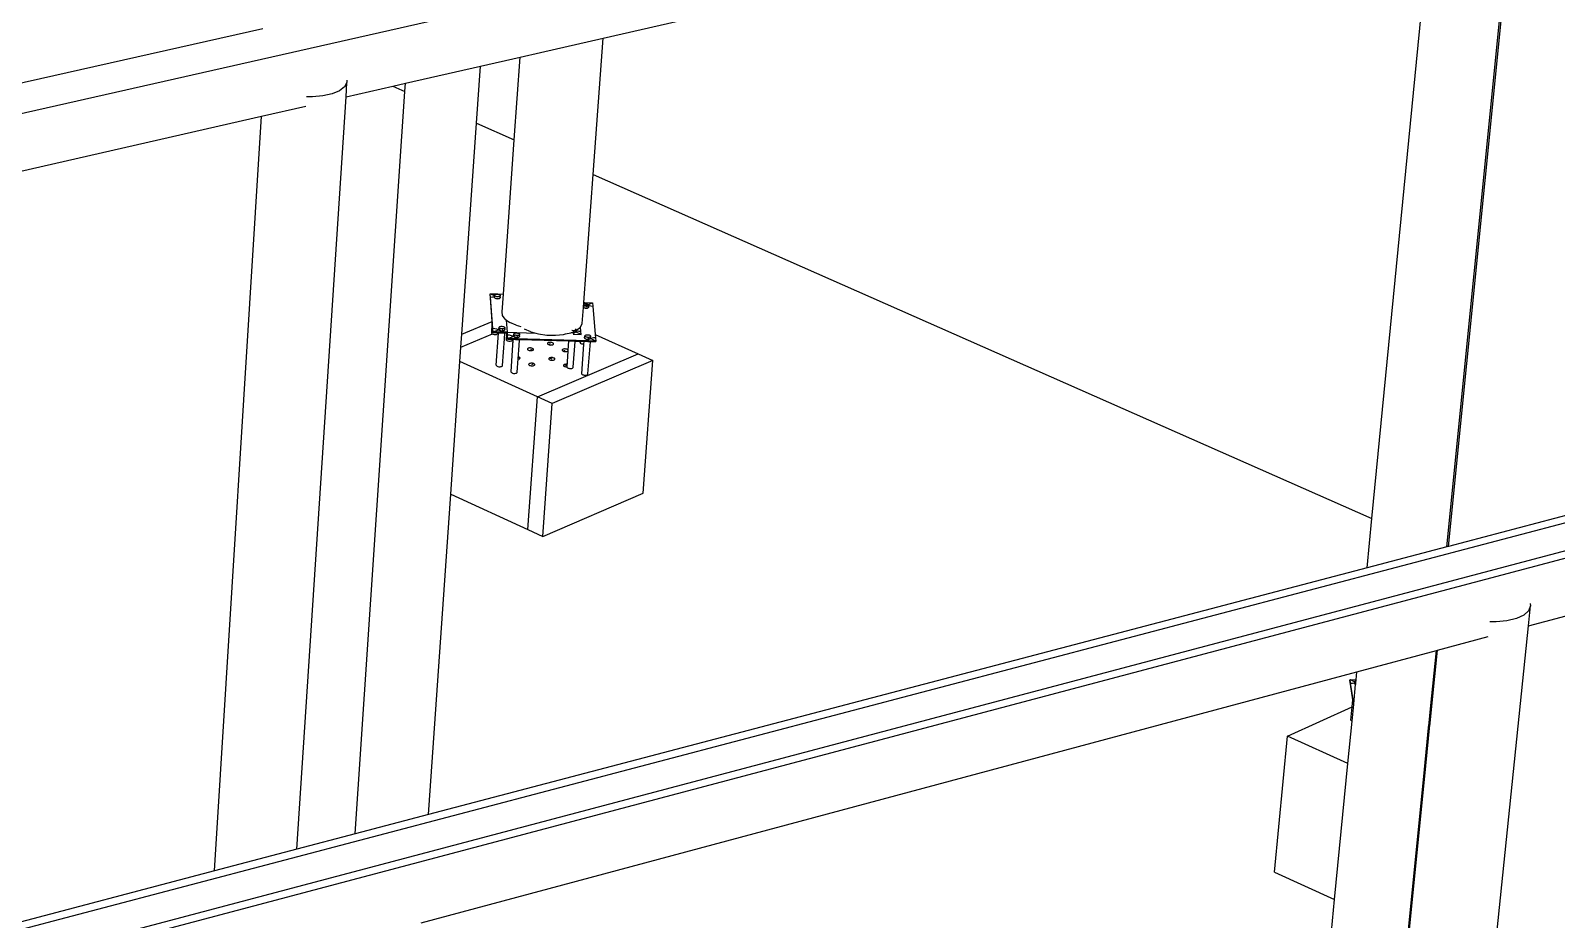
# Model space of a CAD drawing. Header units: inches. Extents: x -1339 to 1886, y -1058 to 789.
# Drawn here: x 314 to 578.2, y 303.1 to 457 of the extents above; entities that cross this region are included whole.
import ezdxf

# ---------------------------------------------------------------- set-up
doc = ezdxf.new("R2010")
doc.units = ezdxf.units.IN
doc.header["$MEASUREMENT"] = 0

msp = doc.modelspace()

# ---------------------------------------------------------------- linework, layer by layer
for p, q in [((1081.96, 616.43), (-913.68, 165.66)), ((1417.79, 592.48), (-732.59, 26.19)), ((-726.13, 21.22), (1424.03, 590.49)), ((1425.68, 589.96), (-724.43, 19.91)), ((559.23, 367.65), (571.69, 491.92)), ((559.49, 367.72), (571.95, 491.98)), ((413.17, 455.68), (557.63, 488.71)), ((546.26, 372.55), (557.63, 488.71)), ((354.27, 457.29), (236.05, 430.76)), ((402.31, 453.2), (413.17, 455.68)), ((411.44, 432.06), (413.17, 455.68)), ((391.92, 450.83), (398.78, 452.39)), ((397.77, 438.09), (398.78, 452.39)), ((398.78, 452.39), (402.31, 453.2)), ((378.94, 447.86), (391.92, 450.83)), ((391.24, 440.98), (391.92, 450.83)), ((367.52, 446.57), (366.24, 446.03)), ((368.39, 447.25), (367.52, 446.57)), ((368.81, 448.01), (368.39, 447.25)), ((368.65, 445.51), (368.81, 448.01)), ((368.65, 445.51), (376.77, 447.36)), ((368.77, 448.38), (368.81, 448.01)), ((376.77, 447.36), (378.94, 447.86)), ((376.77, 447.36), (378.85, 446.45)), ((378.85, 446.45), (378.94, 447.86)), ((354.04, 442.17), (361.7, 443.92)), ((360.16, 315.3), (368.65, 445.51)), ((362.85, 445.5), (361.8, 445.53)), ((364.65, 445.67), (362.85, 445.5)), ((366.24, 446.03), (364.65, 445.67)), ((370.24, 317.96), (378.85, 446.45)), ((235.4, 415.04), (354.04, 442.17)), ((345.86, 311.54), (354.04, 442.17)), ((388.71, 404.45), (391.24, 440.98)), ((391.24, 440.98), (397.77, 438.09)), ((395.89, 411.39), (397.77, 438.09)), ((409.83, 409.93), (411.44, 432.06)), ((411.44, 432.06), (546.26, 372.55)), ((393.6, 411.3), (393.61, 411.45)), ((393.64, 410.72), (393.6, 411.3)), ((393.65, 410.87), (393.61, 411.45)), ((393.61, 411.45), (394.94, 411.41)), ((393.61, 411.45), (394.36, 411.12)), ((393.64, 410.72), (393.65, 410.87)), ((393.95, 406.66), (393.64, 410.72)), ((393.65, 410.87), (394, 410.88)), ((394.07, 405.41), (393.65, 410.87)), ((394, 410.88), (394.32, 410.93)), ((394.32, 410.89), (394.3, 410.83)), ((394.32, 410.89), (394.3, 410.83)), ((394.3, 410.83), (394.33, 410.77)), ((394.37, 410.95), (394.32, 410.89)), ((394.32, 410.93), (394.33, 410.93)), ((394.32, 410.83), (394.33, 410.89)), ((394.32, 410.83), (394.33, 410.89)), ((394.33, 410.89), (394.32, 410.89)), ((394.34, 410.77), (394.32, 410.83)), ((394.33, 410.93), (394.34, 411.15)), ((394.33, 410.93), (394.39, 410.95)), ((394.33, 410.89), (394.38, 410.94)), ((394.37, 410.94), (394.33, 410.89)), ((394.33, 410.89), (394.33, 410.93)), ((394.33, 410.77), (394.38, 410.71)), ((394.34, 411.15), (394.36, 411.21)), ((394.37, 411.1), (394.34, 411.15)), ((394.4, 410.72), (394.34, 410.77)), ((394.36, 411.21), (394.4, 411.26)), ((394.42, 411.04), (394.37, 411.1)), ((394.42, 410.98), (394.37, 410.95)), ((394.39, 410.95), (394.37, 410.94)), ((394.38, 410.94), (394.41, 410.96)), ((394.38, 410.71), (394.47, 410.66)), ((394.42, 410.97), (394.39, 410.95)), ((394.39, 410.95), (394.41, 410.96)), ((394.4, 411.26), (394.48, 411.31)), ((394.4, 410.72), (394.48, 410.67)), ((394.41, 410.96), (394.42, 410.96)), ((394.41, 410.96), (394.42, 410.96)), ((394.51, 410.99), (394.42, 411.04)), ((394.47, 410.66), (394.59, 410.62)), ((394.48, 411.31), (394.59, 411.34)), ((394.48, 410.67), (394.59, 410.63)), ((394.62, 410.95), (394.51, 410.99)), ((394.59, 411.34), (394.71, 411.36)), ((394.59, 410.63), (394.72, 410.61)), ((394.59, 410.62), (394.72, 410.59)), ((394.74, 410.93), (394.62, 410.95)), ((394.71, 411.36), (394.84, 411.36)), ((394.72, 410.61), (394.85, 410.6)), ((394.72, 410.59), (394.85, 410.58)), ((394.87, 410.92), (394.74, 410.93)), ((394.84, 411.36), (394.93, 411.35)), ((394.85, 410.6), (394.98, 410.6)), ((394.85, 410.58), (394.85, 410.6)), ((394.85, 410.59), (394.99, 410.59)), ((395.01, 410.92), (394.87, 410.92)), ((394.93, 411.35), (394.94, 411.41)), ((394.93, 411.35), (394.97, 411.35)), ((394.94, 411.41), (395.89, 411.39)), ((394.97, 411.35), (395.1, 411.33)), ((394.98, 410.6), (395.11, 410.62)), ((394.99, 410.59), (395.12, 410.61)), ((395.13, 410.94), (395.01, 410.92)), ((395.1, 411.33), (395.21, 411.29)), ((395.11, 410.62), (395.21, 410.65)), ((395.12, 410.61), (395.22, 410.64)), ((395.23, 410.97), (395.13, 410.94)), ((395.21, 411.29), (395.29, 411.24)), ((395.29, 410.69), (395.21, 410.65)), ((395.22, 410.8), (395.35, 410.8)), ((395.22, 410.64), (395.3, 410.69)), ((395.31, 411.01), (395.23, 410.97)), ((395.29, 410.91), (395.23, 410.95)), ((395.28, 410.92), (395.23, 410.95)), ((395.23, 410.94), (395.27, 410.92)), ((395.27, 410.92), (395.32, 410.86)), ((395.34, 410.86), (395.28, 410.92)), ((395.29, 411.24), (395.35, 411.18)), ((395.34, 410.86), (395.29, 410.91)), ((395.33, 410.75), (395.29, 410.69)), ((395.3, 410.69), (395.35, 410.74)), ((395.36, 411.07), (395.31, 411.01)), ((395.32, 410.86), (395.35, 410.8)), ((395.35, 410.8), (395.33, 410.75)), ((395.35, 410.84), (395.34, 410.86)), ((395.36, 410.8), (395.34, 410.86)), ((395.35, 411.18), (395.37, 411.12)), ((395.35, 410.84), (395.37, 411.12)), ((395.36, 410.8), (395.35, 410.84)), ((395.35, 410.8), (395.35, 410.84)), ((395.35, 410.8), (395.35, 410.8)), ((395.35, 410.8), (395.36, 410.8)), ((395.35, 410.74), (395.36, 410.8)), ((395.37, 411.12), (395.36, 411.07)), ((395.37, 410.8), (395.36, 410.8)), ((395.36, 410.8), (395.37, 410.8)), ((395.36, 410.8), (395.36, 410.8)), ((395.36, 410.8), (395.36, 410.8)), ((395.67, 408.33), (395.89, 411.39)), ((409.79, 409.35), (409.81, 409.66)), ((409.81, 409.66), (409.83, 409.93)), ((409.81, 409.66), (409.89, 409.69)), ((409.83, 409.93), (409.98, 409.92)), ((409.89, 409.69), (410.01, 409.71)), ((409.98, 409.92), (410.04, 409.77)), ((409.98, 409.92), (411.32, 409.88)), ((410.01, 409.71), (410.1, 409.71)), ((410.04, 409.77), (410.1, 409.71)), ((410.1, 409.71), (410.14, 409.67)), ((410.1, 409.71), (410.15, 409.71)), ((410.15, 409.71), (410.28, 409.7)), ((410.26, 409.46), (411.3, 409.89)), ((410.27, 409.58), (410.41, 409.5)), ((410.28, 409.7), (410.41, 409.67)), ((410.41, 409.67), (410.52, 409.63)), ((410.41, 409.5), (410.65, 409.41)), ((410.52, 409.63), (410.6, 409.58)), ((410.6, 409.58), (410.66, 409.53)), ((410.66, 409.53), (410.68, 409.47)), ((411.32, 409.88), (411.37, 409.3)), ((724.29, 411.06), (559.49, 367.72)), ((395.74, 407.69), (395.67, 408.33)), ((396.19, 407.05), (395.74, 407.69)), ((396.19, 407.05), (396.42, 406.89)), ((396.42, 406.89), (397, 406.47)), ((396.58, 404.76), (396.42, 406.89)), ((409.56, 406.28), (409.76, 409.03)), ((409.76, 409.03), (409.79, 409.34)), ((409.79, 409.02), (409.76, 409.03)), ((409.86, 409.37), (409.79, 409.35)), ((409.79, 409.34), (409.8, 409.35)), ((409.79, 409.35), (409.79, 409.35)), ((409.79, 409.35), (409.79, 409.35)), ((409.8, 409.35), (409.79, 409.35)), ((409.79, 409.34), (409.79, 409.35)), ((409.79, 409.35), (409.79, 409.35)), ((409.79, 409.02), (409.9, 408.98)), ((409.8, 409.35), (409.87, 409.37)), ((409.82, 409.34), (409.8, 409.35)), ((409.93, 409.3), (409.82, 409.34)), ((409.99, 409.39), (409.86, 409.37)), ((409.87, 409.37), (409.99, 409.38)), ((410.03, 408.95), (409.9, 408.98)), ((410.05, 409.27), (409.93, 409.3)), ((410.12, 409.4), (409.99, 409.39)), ((409.99, 409.38), (410.12, 409.39)), ((410.03, 408.95), (410.16, 408.94)), ((410.19, 409.26), (410.05, 409.27)), ((410.12, 409.4), (410.12, 409.4)), ((410.12, 409.4), (410.12, 409.4)), ((410.12, 409.39), (410.26, 409.38)), ((410.29, 408.95), (410.16, 408.94)), ((410.16, 408.93), (410.3, 408.94)), ((410.32, 409.24), (410.18, 409.18)), ((410.32, 409.27), (410.19, 409.26)), ((410.26, 409.38), (410.26, 409.39)), ((410.26, 409.38), (410.38, 409.35)), ((410.39, 409.36), (410.26, 409.38)), ((410.29, 408.95), (410.42, 408.96)), ((410.3, 408.94), (410.43, 408.96)), ((410.44, 409.28), (410.32, 409.27)), ((410.38, 409.35), (410.49, 409.31)), ((410.5, 409.32), (410.39, 409.36)), ((410.49, 409.31), (410.42, 409.28)), ((410.52, 409), (410.42, 408.96)), ((410.43, 408.96), (410.53, 408.99)), ((410.51, 409.31), (410.44, 409.28)), ((410.5, 409.32), (410.49, 409.31)), ((410.49, 409.31), (410.51, 409.31)), ((410.52, 409.31), (410.5, 409.32)), ((410.51, 409.31), (410.54, 409.29)), ((410.52, 409.31), (410.51, 409.31)), ((410.54, 409.32), (410.52, 409.31)), ((410.54, 409.3), (410.52, 409.31)), ((410.52, 409), (410.6, 409.04)), ((410.53, 408.99), (410.61, 409.04)), ((410.62, 409.36), (410.54, 409.32)), ((410.64, 409.09), (410.6, 409.04)), ((410.63, 409.23), (410.61, 409.25)), ((410.61, 409.23), (410.63, 409.21)), ((410.61, 409.04), (410.66, 409.09)), ((410.67, 409.41), (410.62, 409.36)), ((410.66, 409.15), (410.63, 409.21)), ((410.66, 409.15), (410.64, 409.09)), ((410.66, 409.19), (410.67, 409.4)), ((410.67, 409.15), (410.66, 409.19)), ((410.66, 409.15), (410.66, 409.19)), ((410.66, 409.09), (410.67, 409.15)), ((410.68, 409.47), (410.67, 409.41)), ((410.67, 409.4), (410.68, 409.47)), ((410.67, 409.4), (410.69, 409.4)), ((410.69, 409.4), (411.02, 409.33)), ((411.02, 409.33), (411.37, 409.3)), ((411.37, 409.3), (411.8, 404.38)), ((388.55, 402.17), (394.01, 404.47)), ((388.55, 402.17), (388.71, 404.45)), ((388.71, 404.45), (393.95, 406.66)), ((393.87, 404.62), (393.98, 406.27)), ((393.89, 404.56), (393.87, 404.62)), ((393.95, 404.51), (393.89, 404.56)), ((393.98, 406.27), (393.95, 406.66)), ((393.95, 404.51), (394.01, 404.47)), ((394.06, 405.26), (393.98, 406.27)), ((394.01, 404.47), (394.04, 404.46)), ((394.04, 404.46), (394.15, 404.42)), ((394.06, 405.26), (394.07, 405.41)), ((394.11, 404.67), (394.06, 405.26)), ((394.42, 405.38), (394.07, 405.41)), ((394.12, 404.83), (394.07, 405.41)), ((394.11, 404.67), (394.12, 404.83)), ((394.91, 404.65), (394.11, 404.67)), ((394.12, 404.83), (395.03, 405.21)), ((395.46, 404.79), (394.12, 404.83)), ((394.15, 404.42), (394.28, 404.39)), ((394.28, 404.39), (394.42, 404.38)), ((394.75, 405.32), (394.42, 405.38)), ((394.42, 404.38), (394.55, 404.38)), ((394.55, 404.38), (394.68, 404.4)), ((394.67, 399.05), (395.06, 404.64)), ((394.68, 404.4), (394.79, 404.44)), ((395.04, 405.21), (394.75, 405.32)), ((394.79, 404.44), (394.87, 404.48)), ((394.87, 404.48), (394.92, 404.54)), ((394.93, 404.59), (394.91, 404.65)), ((394.93, 404.65), (394.91, 404.65)), ((394.92, 404.54), (394.93, 404.59)), ((394.93, 404.59), (394.93, 404.65)), ((395.06, 404.64), (394.93, 404.65)), ((395.26, 405.09), (395.04, 405.21)), ((395.45, 404.63), (395.06, 404.64)), ((395.12, 405.33), (395.11, 405.27)), ((395.12, 405.32), (395.11, 405.26)), ((395.11, 405.26), (395.13, 405.2)), ((395.13, 405.34), (395.12, 405.33)), ((395.13, 405.33), (395.12, 405.32)), ((395.13, 405.33), (395.15, 405.59)), ((395.13, 405.27), (395.13, 405.33)), ((395.15, 405.21), (395.13, 405.27)), ((395.13, 405.2), (395.19, 405.15)), ((395.15, 405.59), (395.16, 405.65)), ((395.17, 405.53), (395.15, 405.59)), ((395.2, 405.16), (395.15, 405.21)), ((395.16, 405.65), (395.21, 405.7)), ((395.23, 405.48), (395.17, 405.53)), ((395.19, 405.15), (395.28, 405.1)), ((395.29, 405.11), (395.2, 405.16)), ((395.21, 405.7), (395.29, 405.75)), ((395.22, 405.4), (395.26, 405.43)), ((395.25, 405.43), (395.22, 405.42)), ((395.25, 405.42), (395.22, 405.41)), ((395.3, 405.44), (395.23, 405.48)), ((395.3, 405.44), (395.25, 405.42)), ((395.29, 405.44), (395.25, 405.43)), ((395.26, 405.43), (395.3, 405.44)), ((395.4, 404.94), (395.26, 405.09)), ((395.28, 405.1), (395.39, 405.06)), ((395.29, 405.75), (395.39, 405.78)), ((395.4, 405.07), (395.29, 405.11)), ((395.31, 405.43), (395.3, 405.44)), ((395.3, 405.44), (395.3, 405.44)), ((395.42, 405.39), (395.31, 405.43)), ((395.39, 405.78), (395.51, 405.8)), ((395.39, 405.06), (395.52, 405.03)), ((395.4, 405.07), (395.52, 405.04)), ((395.46, 404.79), (395.4, 404.94)), ((395.55, 405.36), (395.42, 405.39)), ((395.45, 404.63), (395.46, 404.79)), ((396.13, 404.61), (395.45, 404.63)), ((396.58, 404.76), (395.46, 404.79)), ((395.51, 405.8), (395.64, 405.8)), ((395.52, 405.04), (395.66, 405.03)), ((395.52, 405.03), (395.66, 405.02)), ((395.68, 405.35), (395.55, 405.36)), ((395.64, 405.8), (395.78, 405.79)), ((395.79, 405.04), (395.66, 405.03)), ((395.66, 405.02), (395.79, 405.03)), ((395.66, 405.02), (395.8, 405.02)), ((395.81, 405.33), (395.67, 405.27)), ((395.8, 405.24), (395.67, 405.25)), ((395.81, 405.36), (395.68, 405.35)), ((395.78, 405.79), (395.9, 405.77)), ((395.79, 405.04), (395.91, 405.06)), ((395.79, 405.03), (395.92, 405.05)), ((395.8, 405.02), (395.92, 405.04)), ((395.93, 405.38), (395.81, 405.36)), ((395.9, 405.77), (396.01, 405.73)), ((395.91, 405.06), (396.02, 405.09)), ((395.92, 405.05), (396.03, 405.08)), ((395.92, 405.04), (396.03, 405.07)), ((396.04, 405.41), (395.93, 405.38)), ((396.01, 405.73), (396.1, 405.68)), ((396.09, 405.13), (396.02, 405.09)), ((396.1, 405.24), (396.03, 405.24)), ((396.03, 405.08), (396.11, 405.13)), ((396.03, 405.07), (396.11, 405.12)), ((396.12, 405.45), (396.04, 405.41)), ((396.09, 405.36), (396.04, 405.39)), ((396.04, 405.38), (396.08, 405.36)), ((396.06, 403.63), (396.13, 404.61)), ((396.08, 405.36), (396.11, 405.33)), ((396.11, 405.34), (396.09, 405.36)), ((396.09, 405.13), (396.14, 405.18)), ((396.1, 405.68), (396.15, 405.62)), ((396.11, 405.13), (396.16, 405.18)), ((396.11, 405.12), (396.16, 405.17)), ((396.16, 405.51), (396.12, 405.45)), ((396.49, 404.6), (396.13, 404.61)), ((396.15, 405.23), (396.14, 405.23)), ((396.15, 405.23), (396.14, 405.18)), ((396.15, 405.62), (396.18, 405.56)), ((396.15, 405.24), (396.18, 405.56)), ((396.17, 405.24), (396.15, 405.3)), ((396.15, 405.26), (396.15, 405.24)), ((396.15, 405.24), (396.15, 405.23)), ((396.15, 405.23), (396.17, 405.23)), ((396.18, 405.56), (396.16, 405.51)), ((396.16, 405.17), (396.17, 405.23)), ((396.16, 405.18), (396.17, 405.23)), ((396.17, 405.23), (396.17, 405.24)), ((396.17, 405.24), (396.17, 405.24)), ((396.41, 403.48), (396.49, 404.6)), ((396.57, 404.6), (396.49, 404.6)), ((396.61, 404.11), (396.57, 404.6)), ((396.58, 404.76), (401.49, 404.62)), ((396.62, 404.27), (396.58, 404.76)), ((396.61, 404.11), (396.62, 404.27)), ((396.97, 404.24), (396.62, 404.27)), ((396.67, 403.68), (396.62, 404.27)), ((397.3, 404.17), (396.97, 404.24)), ((398.1, 405.99), (397, 406.47)), ((397.68, 404.2), (397.67, 404.18)), ((397.68, 404.19), (397.7, 404.45)), ((397.7, 404.45), (397.71, 404.5)), ((397.72, 404.39), (397.7, 404.45)), ((397.71, 404.5), (397.76, 404.56)), ((397.78, 404.33), (397.72, 404.39)), ((397.76, 404.56), (397.84, 404.6)), ((397.8, 404.28), (397.77, 404.26)), ((397.77, 404.25), (397.81, 404.28)), ((397.8, 404.28), (397.77, 404.27)), ((397.85, 404.29), (397.78, 404.33)), ((397.84, 404.3), (397.8, 404.28)), ((397.85, 404.29), (397.8, 404.28)), ((397.81, 404.28), (397.85, 404.29)), ((397.84, 404.6), (397.94, 404.63)), ((397.86, 404.28), (397.85, 404.29)), ((397.85, 404.29), (397.85, 404.29)), ((397.97, 404.24), (397.86, 404.28)), ((397.94, 404.63), (398.06, 404.65)), ((398.1, 404.22), (397.97, 404.24)), ((398.06, 404.65), (398.19, 404.66)), ((398.1, 405.99), (398.94, 405.76)), ((398.23, 404.21), (398.1, 404.22)), ((398.19, 404.66), (398.33, 404.64)), ((398.36, 404.21), (398.23, 404.21)), ((398.33, 404.64), (398.45, 404.62)), ((398.49, 404.23), (398.36, 404.21)), ((398.45, 404.62), (398.56, 404.58)), ((398.59, 404.26), (398.49, 404.23)), ((398.56, 404.58), (398.65, 404.53)), ((398.67, 404.31), (398.59, 404.26)), ((398.64, 404.21), (398.59, 404.24)), ((398.59, 404.23), (398.63, 404.21)), ((398.63, 404.21), (398.66, 404.18)), ((398.66, 404.2), (398.64, 404.21)), ((398.65, 404.53), (398.7, 404.47)), ((398.71, 404.36), (398.67, 404.31)), ((398.7, 404.47), (398.73, 404.42)), ((398.7, 404.09), (398.73, 404.42)), ((398.73, 404.42), (398.71, 404.36)), ((400.65, 404.84), (399.55, 405.33)), ((400.65, 404.84), (401.49, 404.62)), ((401.49, 404.62), (401.49, 404.62)), ((401.49, 404.62), (401.97, 404.49)), ((401.97, 404.49), (403.42, 404.29)), ((403.42, 404.29), (404.91, 404.25)), ((404.91, 404.25), (406.32, 404.39)), ((406.32, 404.39), (406.67, 404.47)), ((406.67, 404.47), (407.57, 404.68)), ((406.67, 404.47), (406.67, 404.47)), ((407.57, 404.68), (407.71, 404.74)), ((407.71, 404.74), (407.8, 404.73)), ((407.71, 404.74), (407.78, 404.73)), ((407.71, 404.74), (407.71, 404.74)), ((407.82, 405.05), (407.73, 405.07)), ((407.78, 404.73), (407.92, 404.71)), ((407.8, 404.73), (407.93, 404.71)), ((407.96, 405.04), (407.82, 405.05)), ((407.92, 404.71), (407.93, 404.71)), ((408.06, 404.72), (407.93, 404.71)), ((407.93, 404.71), (408.07, 404.71)), ((407.94, 404.84), (408.13, 404.93)), ((408.09, 405.04), (407.96, 405.04)), ((408.03, 404.58), (407.99, 404.43)), ((407.99, 404.43), (409.34, 404.4)), ((408.15, 404.72), (408.03, 404.58)), ((408.07, 404.71), (408.2, 404.73)), ((408.21, 405.06), (408.09, 405.04)), ((408.13, 404.93), (408.2, 404.96)), ((408.2, 404.92), (408.13, 404.93)), ((408.17, 404.74), (408.15, 404.72)), ((408.19, 404.74), (408.17, 404.74)), ((408.2, 404.73), (408.3, 404.76)), ((408.31, 405.09), (408.21, 405.06)), ((408.35, 404.84), (408.29, 404.8)), ((408.29, 404.77), (408.31, 404.78)), ((408.38, 404.92), (408.3, 404.92)), ((408.3, 404.76), (408.38, 404.81)), ((408.39, 405.14), (408.31, 405.09)), ((408.31, 405), (408.36, 405.03)), ((408.31, 404.78), (408.37, 404.81)), ((408.35, 404.84), (408.37, 404.84)), ((408.36, 405.03), (408.38, 405.01)), ((408.36, 405.03), (408.37, 405.03)), ((408.37, 404.83), (408.36, 404.83)), ((408.37, 405.03), (408.38, 405.04)), ((408.38, 405.02), (408.37, 405.03)), ((408.38, 405.02), (408.37, 405.03)), ((408.37, 404.82), (408.37, 404.81)), ((408.38, 405.35), (408.43, 405.3)), ((408.38, 404.82), (408.38, 404.83)), ((408.39, 404.82), (408.38, 404.82)), ((408.38, 404.81), (408.39, 404.82)), ((408.44, 405.19), (408.39, 405.14)), ((408.39, 404.82), (408.43, 404.86)), ((409.34, 404.4), (408.39, 404.82)), ((408.4, 404.85), (408.41, 404.85)), ((408.43, 404.92), (408.41, 404.87)), ((408.41, 404.85), (408.62, 404.92)), ((408.45, 404.92), (408.42, 404.98)), ((408.43, 404.95), (408.42, 404.97)), ((408.42, 404.94), (408.43, 404.93)), ((408.42, 404.87), (408.44, 404.93)), ((408.43, 404.92), (408.42, 404.92)), ((408.43, 405.3), (408.45, 405.25)), ((408.43, 405.06), (408.44, 405.06)), ((408.43, 404.95), (408.44, 405.06)), ((408.44, 404.93), (408.43, 404.95)), ((408.43, 404.93), (408.43, 404.95)), ((408.43, 404.93), (408.43, 404.92)), ((408.43, 404.86), (408.44, 404.92)), ((408.45, 405.25), (408.44, 405.19)), ((408.44, 405.06), (408.45, 405.25)), ((408.44, 405.06), (408.57, 405.12)), ((408.44, 404.92), (408.45, 404.92)), ((408.44, 404.92), (408.44, 404.92)), ((408.57, 405.12), (409.23, 405.65)), ((408.94, 404.97), (408.62, 404.92)), ((408.94, 404.97), (409.29, 404.98)), ((409.23, 405.65), (409.25, 405.67)), ((409.29, 404.98), (409.23, 405.65)), ((409.25, 405.67), (409.56, 406.28)), ((409.34, 404.4), (409.29, 404.98)), ((409.99, 404.18), (410.04, 404.24)), ((410.04, 404.24), (410.12, 404.28)), ((410.12, 404.28), (410.22, 404.31)), ((410.22, 404.31), (410.34, 404.33)), ((410.34, 404.33), (410.48, 404.34)), ((410.48, 404.34), (410.61, 404.33)), ((410.61, 404.33), (410.74, 404.3)), ((410.74, 404.3), (410.85, 404.26)), ((410.85, 404.26), (410.93, 404.21)), ((410.93, 404.21), (410.99, 404.16)), ((411.8, 404.38), (419.23, 401.05)), ((411.8, 404.38), (411.85, 403.83)), ((388.38, 399.69), (388.55, 402.17)), ((395.73, 399.02), (396.06, 403.63)), ((396.06, 403.63), (396.05, 403.64)), ((396.43, 403.42), (396.41, 403.48)), ((396.49, 403.36), (396.43, 403.42)), ((396.49, 403.36), (396.58, 403.31)), ((396.58, 403.31), (396.69, 403.27)), ((396.66, 403.52), (396.61, 404.11)), ((396.66, 403.52), (396.67, 403.68)), ((397.45, 403.5), (396.66, 403.52)), ((396.67, 403.68), (397.58, 404.06)), ((398.01, 403.64), (396.67, 403.68)), ((396.69, 403.27), (396.82, 403.25)), ((396.82, 403.25), (396.96, 403.23)), ((396.96, 403.23), (397.09, 403.24)), ((397.09, 403.24), (397.22, 403.26)), ((397.22, 397.9), (397.61, 403.5)), ((397.22, 403.26), (397.33, 403.29)), ((397.59, 404.07), (397.3, 404.17)), ((397.33, 403.29), (397.41, 403.34)), ((397.41, 403.34), (397.46, 403.39)), ((397.47, 403.45), (397.45, 403.5)), ((397.47, 403.5), (397.45, 403.5)), ((397.46, 403.39), (397.47, 403.45)), ((397.47, 403.45), (397.47, 403.5)), ((397.61, 403.5), (397.47, 403.5)), ((397.53, 403.04), (397.52, 402.98)), ((397.52, 402.98), (397.54, 402.92)), ((397.58, 403.1), (397.53, 403.04)), ((397.54, 402.92), (397.57, 402.89)), ((397.59, 403.1), (397.58, 403.1)), ((397.81, 403.94), (397.59, 404.07)), ((398, 403.48), (397.61, 403.5)), ((397.67, 404.18), (397.66, 404.12)), ((397.67, 404.18), (397.66, 404.12)), ((397.66, 404.12), (397.68, 404.06)), ((397.68, 404.19), (397.67, 404.18)), ((397.68, 404.12), (397.68, 404.19)), ((397.7, 404.07), (397.68, 404.12)), ((397.68, 404.06), (397.74, 404)), ((397.75, 404.01), (397.7, 404.07)), ((397.74, 404), (397.83, 403.95)), ((397.84, 403.96), (397.75, 404.01)), ((397.95, 403.79), (397.81, 403.94)), ((397.83, 403.95), (397.94, 403.91)), ((397.95, 403.92), (397.84, 403.96)), ((397.94, 403.91), (398.07, 403.88)), ((397.95, 403.92), (398.07, 403.9)), ((398.01, 403.64), (397.95, 403.79)), ((398, 403.48), (398.01, 403.64)), ((398.68, 403.47), (398, 403.48)), ((410.55, 403.28), (398.01, 403.64)), ((398.07, 403.9), (398.21, 403.88)), ((398.07, 403.88), (398.21, 403.87)), ((398.34, 403.89), (398.21, 403.88)), ((398.21, 403.88), (398.35, 403.88)), ((398.21, 403.87), (398.35, 403.87)), ((398.36, 404.18), (398.22, 404.12)), ((398.36, 404.1), (398.22, 404.1)), ((398.28, 397.87), (398.61, 402.49)), ((398.34, 403.89), (398.46, 403.91)), ((398.35, 403.88), (398.47, 403.9)), ((398.35, 403.87), (398.47, 403.89)), ((398.46, 403.91), (398.57, 403.94)), ((398.47, 403.89), (398.58, 403.93)), ((398.47, 403.9), (398.58, 403.93)), ((398.64, 403.98), (398.57, 403.94)), ((398.65, 404.09), (398.58, 404.09)), ((398.58, 403.93), (398.66, 403.98)), ((398.58, 403.93), (398.66, 403.97)), ((398.61, 402.49), (398.6, 402.49)), ((398.61, 402.49), (398.68, 403.47)), ((398.64, 403.98), (398.69, 404.04)), ((398.66, 403.97), (398.71, 404.03)), ((398.66, 403.98), (398.71, 404.03)), ((407.24, 403.22), (398.68, 403.47)), ((398.7, 404.09), (398.69, 404.09)), ((398.7, 404.09), (398.69, 404.04)), ((398.72, 404.09), (398.7, 404.15)), ((398.7, 404.11), (398.7, 404.09)), ((398.7, 404.09), (398.7, 404.09)), ((398.7, 404.09), (398.72, 404.09)), ((398.71, 404.03), (398.72, 404.09)), ((398.71, 404.03), (398.72, 404.09)), ((398.72, 404.09), (398.72, 404.09)), ((398.72, 404.09), (398.72, 404.09)), ((400.07, 401.9), (400.06, 401.84)), ((400.06, 401.84), (400.08, 401.78)), ((400.12, 401.95), (400.07, 401.9)), ((400.08, 401.78), (400.14, 401.72)), ((400.2, 402), (400.12, 401.95)), ((400.14, 401.72), (400.23, 401.67)), ((400.31, 402.03), (400.2, 402)), ((400.23, 401.67), (400.34, 401.63)), ((400.43, 402.05), (400.31, 402.03)), ((400.34, 401.63), (400.47, 401.6)), ((400.57, 402.05), (400.43, 402.05)), ((400.47, 401.6), (400.61, 401.59)), ((400.71, 402.04), (400.57, 402.05)), ((400.59, 401.82), (400.98, 401.65)), ((400.61, 401.59), (400.74, 401.59)), ((400.84, 402.02), (400.71, 402.04)), ((400.74, 401.59), (400.87, 401.61)), ((400.95, 401.98), (400.84, 402.02)), ((400.87, 401.61), (400.98, 401.65)), ((401.04, 401.93), (400.95, 401.98)), ((400.98, 401.65), (401.06, 401.69)), ((401.1, 401.87), (401.04, 401.93)), ((401.06, 401.69), (401.11, 401.75)), ((401.12, 401.81), (401.1, 401.87)), ((401.11, 401.75), (401.12, 401.81)), ((403.55, 402.87), (403.53, 402.81)), ((403.53, 402.81), (403.56, 402.75)), ((403.59, 402.93), (403.55, 402.87)), ((403.56, 402.75), (403.61, 402.69)), ((403.67, 402.97), (403.59, 402.93)), ((403.61, 402.69), (403.7, 402.64)), ((403.78, 403.01), (403.67, 402.97)), ((403.7, 402.64), (404.06, 402.8)), ((403.7, 402.64), (403.81, 402.6)), ((403.91, 403.02), (403.78, 403.01)), ((403.81, 402.6), (403.94, 402.58)), ((404.04, 403.03), (403.91, 403.02)), ((403.94, 402.58), (404.08, 402.56)), ((404.18, 403.02), (404.04, 403.03)), ((404.08, 402.56), (404.22, 402.57)), ((404.31, 402.99), (404.18, 403.02)), ((404.22, 402.57), (404.35, 402.59)), ((404.42, 402.95), (404.31, 402.99)), ((404.35, 402.59), (404.45, 402.62)), ((404.51, 402.9), (404.42, 402.95)), ((404.45, 402.62), (404.53, 402.67)), ((404.57, 402.84), (404.51, 402.9)), ((404.53, 402.67), (404.58, 402.72)), ((404.59, 402.78), (404.57, 402.84)), ((404.58, 402.72), (404.59, 402.78)), ((406.09, 401.73), (406.08, 401.67)), ((406.08, 401.67), (406.1, 401.61)), ((406.14, 401.78), (406.09, 401.73)), ((406.1, 401.61), (406.16, 401.55)), ((406.22, 401.83), (406.14, 401.78)), ((406.33, 401.86), (406.22, 401.83)), ((406.25, 401.5), (406.61, 401.65)), ((406.45, 401.88), (406.33, 401.86)), ((406.59, 401.88), (406.45, 401.88)), ((406.73, 401.87), (406.59, 401.88)), ((406.86, 401.84), (406.73, 401.87)), ((406.97, 401.8), (406.86, 401.84)), ((406.92, 398.75), (407.13, 401.57)), ((407.06, 401.75), (406.97, 401.8)), ((407.12, 401.7), (407.06, 401.75)), ((407.08, 401.52), (407.13, 401.57)), ((407.13, 401.66), (407.12, 401.7)), ((407.13, 401.66), (407.24, 403.22)), ((407.13, 401.57), (407.13, 401.66)), ((408.31, 403.19), (407.24, 403.22)), ((407.98, 398.72), (408.31, 403.19)), ((409.17, 403.17), (408.31, 403.19)), ((409.16, 402.98), (409.17, 403.17)), ((409.17, 403.03), (409.16, 402.98)), ((409.16, 402.98), (409.18, 402.91)), ((409.39, 403.16), (409.17, 403.17)), ((409.22, 403.09), (409.17, 403.03)), ((409.18, 402.91), (409.24, 402.86)), ((409.3, 403.13), (409.22, 403.09)), ((409.24, 402.86), (409.33, 402.81)), ((409.39, 403.16), (409.3, 403.13)), ((409.33, 402.81), (409.44, 402.77)), ((409.88, 403.15), (409.39, 403.16)), ((409.44, 402.77), (409.57, 402.74)), ((409.48, 397.6), (409.85, 402.73)), ((409.57, 402.74), (409.71, 402.73)), ((409.71, 402.73), (409.85, 402.73)), ((409.85, 402.73), (409.88, 403.15)), ((409.85, 402.73), (409.85, 402.73)), ((410.54, 403.13), (409.88, 403.15)), ((409.93, 403.81), (409.95, 403.75)), ((409.95, 403.87), (409.94, 403.81)), ((409.99, 403.91), (409.95, 403.87)), ((409.95, 403.75), (410.01, 403.7)), ((409.96, 403.81), (409.98, 404.13)), ((409.96, 403.81), (409.97, 403.86)), ((409.98, 403.75), (409.96, 403.81)), ((409.97, 403.86), (409.99, 403.89)), ((409.98, 404.13), (409.99, 404.18)), ((410, 404.07), (409.98, 404.13)), ((409.98, 403.75), (410.04, 403.69)), ((410.06, 404.01), (410, 404.07)), ((410.01, 403.7), (410.1, 403.64)), ((410.04, 403.69), (410.12, 403.64)), ((410.15, 403.96), (410.06, 404.01)), ((410.1, 403.64), (410.21, 403.6)), ((410.12, 403.64), (410.23, 403.6)), ((410.25, 403.92), (410.15, 403.96)), ((410.21, 403.6), (410.34, 403.58)), ((410.23, 403.6), (410.36, 403.58)), ((410.38, 403.9), (410.25, 403.92)), ((410.34, 403.58), (410.48, 403.57)), ((410.36, 403.58), (410.49, 403.57)), ((410.51, 403.89), (410.38, 403.9)), ((410.48, 403.57), (410.49, 403.57)), ((410.62, 403.57), (410.49, 403.57)), ((410.49, 403.56), (410.63, 403.56)), ((410.74, 403.91), (410.51, 403.81)), ((410.65, 403.89), (410.51, 403.89)), ((410.76, 403.78), (410.51, 403.78)), ((410.54, 403.13), (410.55, 403.28)), ((410.95, 403.12), (410.54, 403.13)), ((410.54, 397.57), (410.95, 403.12)), ((410.59, 403.44), (410.55, 403.28)), ((411.9, 403.25), (410.55, 403.28)), ((410.71, 403.57), (410.59, 403.44)), ((410.62, 403.57), (410.73, 403.59)), ((410.63, 403.56), (410.76, 403.58)), ((410.77, 403.91), (410.65, 403.89)), ((410.73, 403.59), (410.71, 403.57)), ((410.75, 403.59), (410.73, 403.59)), ((410.73, 403.59), (410.75, 403.59)), ((410.75, 403.59), (410.85, 403.62)), ((410.76, 403.58), (410.86, 403.62)), ((410.87, 403.94), (410.77, 403.91)), ((410.91, 403.69), (410.85, 403.65)), ((410.93, 403.67), (410.85, 403.62)), ((410.94, 403.77), (410.86, 403.77)), ((410.86, 403.62), (410.94, 403.66)), ((410.95, 403.99), (410.87, 403.94)), ((410.91, 403.9), (410.87, 403.93)), ((410.92, 403.9), (410.87, 403.92)), ((410.87, 403.91), (410.91, 403.89)), ((410.91, 403.9), (410.94, 403.87)), ((410.91, 403.89), (410.94, 403.86)), ((410.91, 403.69), (410.93, 403.69)), ((410.92, 403.89), (410.92, 403.9)), ((410.94, 403.88), (410.92, 403.89)), ((410.93, 403.68), (410.92, 403.69)), ((410.93, 403.67), (410.97, 403.71)), ((410.93, 403.67), (410.93, 403.67)), ((410.94, 403.68), (410.94, 403.68)), ((410.95, 403.67), (410.94, 403.68)), ((410.94, 403.66), (410.95, 403.67)), ((411, 404.04), (410.95, 403.99)), ((410.95, 403.67), (410.99, 403.72)), ((411.9, 403.25), (410.95, 403.67)), ((411.89, 403.09), (410.95, 403.12)), ((410.96, 403.7), (410.97, 403.72)), ((410.97, 403.71), (410.96, 403.7)), ((410.99, 403.77), (410.97, 403.72)), ((411.18, 403.77), (410.97, 403.71)), ((410.97, 403.71), (410.98, 403.72)), ((411, 403.78), (410.98, 403.83)), ((410.99, 403.8), (410.98, 403.82)), ((410.98, 403.79), (410.99, 403.78)), ((410.98, 403.72), (411, 403.78)), ((410.99, 403.77), (410.98, 403.77)), ((410.99, 404.16), (411.01, 404.1)), ((410.99, 403.8), (411.01, 404.1)), ((411, 403.78), (410.99, 403.8)), ((410.99, 403.78), (410.99, 403.8)), ((410.99, 403.78), (410.99, 403.77)), ((410.99, 403.72), (411, 403.77)), ((411.01, 404.1), (411, 404.04)), ((411, 403.77), (411, 403.78)), ((411, 403.77), (411, 403.77)), ((411.5, 403.82), (411.18, 403.77)), ((411.85, 403.83), (411.5, 403.82)), ((411.85, 403.83), (411.9, 403.25)), ((411.89, 403.09), (411.9, 403.25)), ((386.79, 376.73), (388.38, 399.69)), ((401.8, 393.62), (388.38, 399.69)), ((394.69, 398.99), (394.67, 399.05)), ((394.75, 398.93), (394.69, 398.99)), ((394.75, 398.93), (394.84, 398.88)), ((395.67, 398.91), (395.72, 398.96)), ((395.72, 398.96), (395.73, 399.02)), ((395.73, 399.02), (395.73, 399.04)), ((398.43, 400.11), (398.54, 400.12)), ((398.45, 400.41), (398.62, 400.48)), ((398.5, 400.52), (398.46, 400.53)), ((398.62, 400.48), (398.5, 400.52)), ((398.54, 400.12), (398.64, 400.16)), ((398.71, 400.43), (398.62, 400.48)), ((398.64, 400.16), (398.72, 400.2)), ((398.76, 400.38), (398.71, 400.43)), ((398.72, 400.2), (398.77, 400.26)), ((398.79, 400.32), (398.76, 400.38)), ((398.77, 400.26), (398.79, 400.32)), ((400.28, 399.26), (400.27, 399.2)), ((400.27, 399.2), (400.29, 399.14)), ((400.33, 399.31), (400.28, 399.26)), ((400.29, 399.14), (400.35, 399.08)), ((400.41, 399.36), (400.33, 399.31)), ((400.35, 399.08), (400.44, 399.03)), ((400.52, 399.39), (400.41, 399.36)), ((400.44, 399.03), (400.55, 398.99)), ((400.65, 399.41), (400.52, 399.39)), ((400.55, 398.99), (400.68, 398.96)), ((400.78, 399.41), (400.65, 399.41)), ((400.68, 398.96), (400.82, 398.95)), ((400.92, 399.4), (400.78, 399.41)), ((400.8, 399.18), (401.16, 399.34)), ((400.82, 398.95), (400.96, 398.95)), ((401.05, 399.38), (400.92, 399.4)), ((400.96, 398.95), (401.08, 398.97)), ((401.16, 399.34), (401.05, 399.38)), ((401.08, 398.97), (401.19, 399.01)), ((401.25, 399.29), (401.16, 399.34)), ((401.19, 399.01), (401.27, 399.05)), ((401.31, 399.23), (401.25, 399.29)), ((401.27, 399.05), (401.32, 399.11)), ((401.33, 399.17), (401.31, 399.23)), ((401.32, 399.11), (401.33, 399.17)), ((401.8, 393.62), (419.23, 401.05)), ((403.76, 400.23), (403.75, 400.17)), ((403.75, 400.17), (403.77, 400.11)), ((403.81, 400.29), (403.76, 400.23)), ((403.77, 400.11), (403.83, 400.06)), ((403.89, 400.33), (403.81, 400.29)), ((403.83, 400.06), (403.92, 400.01)), ((404, 400.37), (403.89, 400.33)), ((403.89, 400.33), (404.28, 400.16)), ((403.92, 400.01), (404.03, 399.97)), ((404.13, 400.39), (404, 400.37)), ((404.03, 399.97), (404.16, 399.94)), ((404.26, 400.39), (404.13, 400.39)), ((404.16, 399.94), (404.3, 399.93)), ((404.4, 400.38), (404.26, 400.39)), ((404.3, 399.93), (404.44, 399.93)), ((421.79, 399.9), (404.36, 392.46)), ((404.53, 400.35), (404.4, 400.38)), ((404.44, 399.93), (404.56, 399.95)), ((404.64, 400.31), (404.53, 400.35)), ((404.56, 399.95), (404.67, 399.98)), ((404.73, 400.26), (404.64, 400.31)), ((404.67, 399.98), (404.75, 400.03)), ((404.79, 400.21), (404.73, 400.26)), ((404.75, 400.03), (404.8, 400.08)), ((404.81, 400.14), (404.79, 400.21)), ((404.8, 400.08), (404.81, 400.14)), ((406.16, 401.55), (406.25, 401.5)), ((406.25, 401.5), (406.36, 401.46)), ((406.31, 399.09), (406.3, 399.03)), ((406.3, 399.03), (406.32, 398.96)), ((406.36, 399.14), (406.31, 399.09)), ((406.32, 398.96), (406.38, 398.91)), ((406.36, 401.46), (406.49, 401.43)), ((406.44, 399.19), (406.36, 399.14)), ((406.55, 399.22), (406.44, 399.19)), ((406.44, 399.19), (406.83, 399.01)), ((406.49, 401.43), (406.63, 401.42)), ((406.68, 399.24), (406.55, 399.22)), ((406.63, 401.42), (406.77, 401.42)), ((406.81, 399.24), (406.68, 399.24)), ((406.77, 401.42), (406.89, 401.44)), ((406.95, 399.23), (406.81, 399.24)), ((406.89, 401.44), (407, 401.48)), ((406.96, 399.23), (406.95, 399.23)), ((407, 401.48), (407.08, 401.52)), ((419.23, 401.05), (421.79, 399.9)), ((420.07, 376.95), (421.79, 399.9)), ((394.84, 398.88), (394.95, 398.84)), ((394.95, 398.84), (395.08, 398.81)), ((395.08, 398.81), (395.22, 398.8)), ((395.22, 398.8), (395.36, 398.81)), ((395.36, 398.81), (395.48, 398.83)), ((395.48, 398.83), (395.59, 398.86)), ((395.59, 398.86), (395.67, 398.91)), ((397.24, 397.84), (397.22, 397.9)), ((397.3, 397.78), (397.24, 397.84)), ((397.3, 397.78), (397.39, 397.73)), ((397.39, 397.73), (397.5, 397.69)), ((397.5, 397.69), (397.63, 397.66)), ((397.63, 397.66), (397.77, 397.65)), ((397.77, 397.65), (397.9, 397.65)), ((397.9, 397.65), (398.03, 397.67)), ((398.03, 397.67), (398.14, 397.71)), ((398.14, 397.71), (398.22, 397.75)), ((398.22, 397.75), (398.27, 397.81)), ((398.28, 397.87), (398.27, 397.89)), ((398.27, 397.81), (398.28, 397.87)), ((406.38, 398.91), (406.47, 398.86)), ((406.47, 398.86), (406.58, 398.82)), ((406.58, 398.82), (406.71, 398.79)), ((406.71, 398.79), (406.85, 398.78)), ((406.85, 398.78), (406.92, 398.78)), ((406.94, 398.69), (406.92, 398.75)), ((406.94, 398.69), (407, 398.63)), ((407, 398.63), (407.09, 398.58)), ((407.09, 398.58), (407.2, 398.54)), ((407.2, 398.54), (407.33, 398.51)), ((407.33, 398.51), (407.47, 398.5)), ((407.47, 398.5), (407.61, 398.5)), ((407.61, 398.5), (407.73, 398.52)), ((407.73, 398.52), (407.84, 398.56)), ((407.84, 398.56), (407.92, 398.6)), ((407.92, 398.6), (407.97, 398.66)), ((407.97, 398.66), (407.98, 398.72)), ((409.5, 397.53), (409.48, 397.6)), ((409.5, 397.53), (409.56, 397.48)), ((409.56, 397.48), (409.65, 397.43)), ((409.65, 397.43), (409.76, 397.39)), ((409.76, 397.39), (409.89, 397.36)), ((409.89, 397.36), (410.03, 397.35)), ((410.03, 397.35), (410.16, 397.35)), ((410.16, 397.35), (410.29, 397.37)), ((410.29, 397.37), (410.4, 397.4)), ((410.4, 397.4), (410.48, 397.45)), ((410.48, 397.45), (410.53, 397.51)), ((410.53, 397.51), (410.54, 397.57)), ((400.15, 370.61), (401.8, 393.62)), ((404.36, 392.46), (401.8, 393.62)), ((402.7, 369.44), (404.36, 392.46)), ((382.95, 321.3), (386.79, 376.73)), ((386.79, 376.73), (400.15, 370.61)), ((402.7, 369.44), (420.07, 376.95)), ((545.42, 364.02), (546.26, 372.55)), ((400.15, 370.61), (402.7, 369.44)), ((559.23, 367.65), (545.42, 364.02)), ((559.49, 367.72), (559.23, 367.65)), ((545.42, 364.02), (382.95, 321.3)), ((573.37, 353.97), (573.72, 357.41)), ((573.72, 357.41), (573.38, 356.57)), ((573.64, 357.83), (573.72, 357.41)), ((567.77, 354.63), (566.66, 354.66)), ((569.64, 354.82), (567.77, 354.63)), ((571.27, 355.22), (569.64, 354.82)), ((572.55, 355.82), (571.27, 355.22)), ((573.38, 356.57), (572.55, 355.82)), ((573.37, 353.97), (582.7, 356.47)), ((557.6, 349.74), (566.4, 352.1)), ((558.43, 209.04), (573.37, 353.97)), ((543.66, 346), (557.43, 349.69)), ((556.42, 339.61), (557.43, 349.69)), ((556.62, 340.05), (557.6, 349.74)), ((557.43, 349.69), (557.6, 349.74)), ((381.66, 302.57), (543.66, 346)), ((542.45, 344.5), (542.47, 344.66)), ((542.55, 343.87), (542.45, 344.5)), ((542.56, 344.03), (542.47, 344.66)), ((542.47, 344.66), (543.53, 344.63)), ((542.47, 344.66), (543.31, 344.28)), ((542.47, 344.66), (543.31, 344.28)), ((542.55, 343.87), (542.56, 344.03)), ((542.97, 341.18), (542.55, 343.87)), ((542.56, 344.03), (542.92, 344.04)), ((543.12, 340.48), (542.56, 344.03)), ((542.92, 344.04), (543.25, 344.1)), ((543.12, 340.48), (543.44, 343.8)), ((543.25, 344.06), (543.24, 343.99)), ((543.25, 344.06), (543.24, 343.99)), ((543.24, 343.98), (543.25, 344.05)), ((543.27, 343.92), (543.24, 343.98)), ((543.3, 344.12), (543.25, 344.06)), ((543.3, 344.12), (543.25, 344.06)), ((543.25, 344.1), (543.27, 344.11)), ((543.27, 344.07), (543.25, 344.05)), ((543.26, 343.99), (543.27, 344.07)), ((543.26, 343.99), (543.27, 344.05)), ((543.29, 343.93), (543.26, 343.99)), ((543.27, 344.11), (543.29, 344.32)), ((543.27, 344.11), (543.32, 344.12)), ((543.27, 344.05), (543.31, 344.11)), ((543.3, 344.11), (543.27, 344.07)), ((543.27, 344.07), (543.27, 344.11)), ((543.27, 343.92), (543.34, 343.86)), ((543.29, 344.32), (543.3, 344.38)), ((543.32, 344.26), (543.29, 344.32)), ((543.35, 343.87), (543.29, 343.93)), ((543.3, 344.38), (543.35, 344.44)), ((543.38, 344.16), (543.3, 344.12)), ((543.38, 344.16), (543.3, 344.12)), ((543.32, 344.12), (543.3, 344.11)), ((543.31, 344.11), (543.34, 344.13)), ((543.38, 344.2), (543.32, 344.26)), ((543.38, 344.16), (543.32, 344.12)), ((543.32, 344.12), (543.34, 344.13)), ((543.34, 344.13), (543.38, 344.15)), ((543.34, 344.13), (543.38, 344.14)), ((543.34, 343.86), (543.43, 343.8)), ((543.35, 344.44), (543.42, 344.49)), ((543.35, 343.87), (543.44, 343.82)), ((543.48, 344.15), (543.38, 344.2)), ((543.38, 344.17), (543.38, 344.16)), ((543.38, 344.17), (543.38, 344.16)), ((543.38, 344.16), (543.38, 344.16)), ((543.42, 344.49), (543.51, 344.52)), ((543.43, 343.8), (543.44, 343.8)), ((543.44, 343.82), (543.45, 343.82)), ((543.44, 343.8), (543.45, 343.82)), ((543.45, 343.82), (543.48, 344.15)), ((543.48, 344.15), (543.51, 344.52)), ((543.48, 344.15), (543.48, 344.15)), ((543.51, 344.52), (543.53, 344.63)), ((543.53, 344.63), (543.66, 346)), ((542.85, 339.97), (542.97, 341.18)), ((543.1, 340.32), (542.97, 341.18)), ((531.67, 334.88), (542.85, 339.97)), ((542.62, 337.62), (542.85, 339.97)), ((542.82, 337.44), (543.1, 340.32)), ((543.1, 340.32), (543.12, 340.48)), ((556.17, 337.15), (556.42, 339.61)), ((556.33, 337.14), (556.62, 340.05)), ((556.42, 339.61), (556.47, 339.66)), ((556.47, 339.66), (556.62, 340.05)), ((542.11, 330.15), (542.82, 337.44)), ((542.65, 337.56), (542.62, 337.62)), ((542.65, 337.56), (542.72, 337.5)), ((542.72, 337.5), (542.81, 337.44)), ((542.81, 337.44), (542.82, 337.44)), ((555.18, 327.3), (556.14, 336.88)), ((555.35, 327.38), (556.3, 336.83)), ((556.14, 336.88), (556.15, 336.99)), ((556.14, 336.88), (556.21, 336.85)), ((556.15, 336.99), (556.17, 337.15)), ((556.32, 336.98), (556.15, 336.99)), ((556.33, 337.14), (556.17, 337.15)), ((556.21, 336.85), (556.3, 336.83)), ((556.3, 336.83), (556.32, 336.98)), ((556.32, 336.98), (556.33, 337.14)), ((529.41, 311.35), (531.67, 334.88)), ((542.11, 330.15), (531.67, 334.88)), ((539.8, 306.59), (542.11, 330.15)), ((552.82, 303.71), (555.18, 327.3)), ((552.99, 303.79), (555.35, 327.38)), ((555.35, 327.38), (555.18, 327.3)), ((382.95, 321.3), (370.24, 317.96)), ((370.24, 317.96), (360.16, 315.3)), ((360.16, 315.3), (345.86, 311.54)), ((345.86, 311.54), (187.29, 269.85)), ((529.41, 311.35), (539.8, 306.59)), ((529.37, 200.06), (539.8, 306.59)), ((542.84, 204.22), (552.82, 303.71)), ((543, 204.27), (552.99, 303.79)), ((552.82, 303.71), (552.99, 303.79))]:
    msp.add_line(p, q)

doc.saveas('drawing.dxf')
